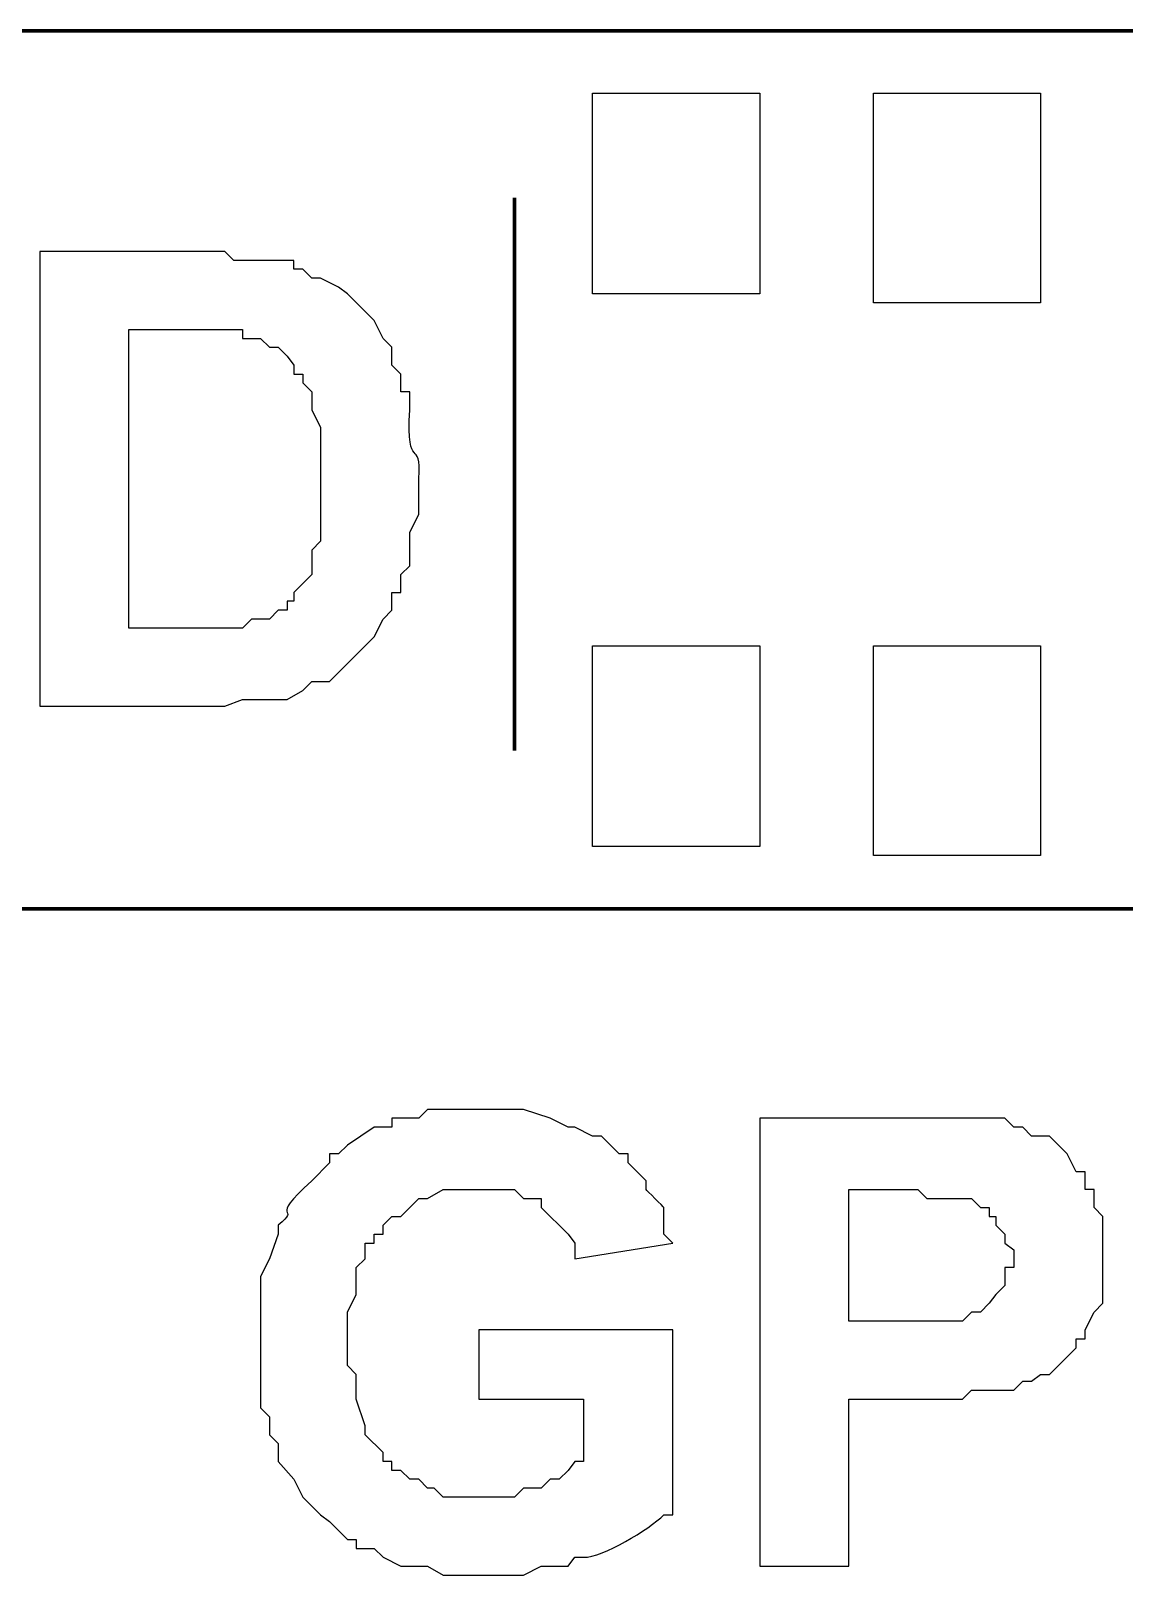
# Model space of a CAD drawing. Header units: millimetres. Extents: x -109 to -14.2, y -107.5 to -24.7.
# Drawn here: x -43.356 to -40.191, y -62.96 to -58.488 of the extents above; entities that cross this region are included whole.
import ezdxf

# ---------------------------------------------------------------- set-up
doc = ezdxf.new("R2010")
doc.units = ezdxf.units.MM
doc.header["$MEASUREMENT"] = 0
doc.layers.add('layer 1', color=7, linetype='Continuous')

msp = doc.modelspace()

# ---------------------------------------------------------------- linework, layer by layer
at = {"layer": 'layer 1', "color": 0, "lineweight": 80}
for points in [[(-46.6086, -58.4881), (-46.6086, -58.4881), (-37.9674, -58.4881), (-37.9674, -58.4881)], [(-46.6086, -61.0308), (-46.6086, -61.0308), (-37.9674, -61.0308), (-37.9674, -61.0308)]]:
    msp.add_open_spline(points, degree=3, dxfattribs=at)
at = {"layer": 'layer 1', "color": 0}
for points, knots in [([(-46.6086, -58.4881), (-46.6086, -58.4881), (-46.6086, -61.0308), (-46.6086, -61.0308), (-46.6086, -61.0308), (-46.6086, -61.0308), (-37.7157, -61.0308), (-37.7157, -61.0308), (-37.7157, -61.0308), (-37.7157, -61.0308), (-37.7157, -58.4881), (-37.7157, -58.4881), (-37.7157, -58.4881), (-37.7157, -58.4881), (-46.6086, -58.4881), (-46.6086, -58.4881)], [0, 0, 0, 0, 0.2, 0.2, 0.2, 0.2, 0.4, 0.4, 0.4, 0.4, 0.6, 0.6, 0.6, 0.6, 1, 1, 1, 1]), ([(-41.7297, -58.6688), (-41.7297, -58.6688), (-41.7297, -59.2496), (-41.7297, -59.2496), (-41.7297, -59.2496), (-41.7297, -59.2496), (-41.2457, -59.2496), (-41.2457, -59.2496), (-41.2457, -59.2496), (-41.2457, -59.2496), (-41.2457, -58.6688), (-41.2457, -58.6688), (-41.2457, -58.6688), (-41.2457, -58.6688), (-41.7297, -58.6688), (-41.7297, -58.6688)], [0, 0, 0, 0, 0.2, 0.2, 0.2, 0.2, 0.4, 0.4, 0.4, 0.4, 0.6, 0.6, 0.6, 0.6, 1, 1, 1, 1]), ([(-40.9167, -58.6688), (-40.9167, -58.6688), (-40.9167, -59.2754), (-40.9167, -59.2754), (-40.9167, -59.2754), (-40.9167, -59.2754), (-40.4327, -59.2754), (-40.4327, -59.2754), (-40.4327, -59.2754), (-40.4327, -59.2754), (-40.4327, -58.6688), (-40.4327, -58.6688), (-40.4327, -58.6688), (-40.4327, -58.6688), (-40.9167, -58.6688), (-40.9167, -58.6688)], [0, 0, 0, 0, 0.2, 0.2, 0.2, 0.2, 0.4, 0.4, 0.4, 0.4, 0.6, 0.6, 0.6, 0.6, 1, 1, 1, 1]), ([(-43.3303, -59.127), (-43.3303, -59.127), (-42.7947, -59.127), (-42.7947, -59.127), (-42.7947, -59.127), (-42.7947, -59.127), (-42.7689, -59.1528), (-42.7689, -59.1528), (-42.7689, -59.1528), (-42.7689, -59.1528), (-42.5946, -59.1528), (-42.5946, -59.1528), (-42.5946, -59.1528), (-42.5946, -59.1528), (-42.5946, -59.1786), (-42.5946, -59.1786), (-42.5946, -59.1786), (-42.5946, -59.1786), (-42.5688, -59.1786), (-42.5688, -59.1786), (-42.5688, -59.1786), (-42.5688, -59.1786), (-42.543, -59.2045), (-42.543, -59.2045), (-42.543, -59.2045), (-42.543, -59.2045), (-42.5172, -59.2045), (-42.5172, -59.2045), (-42.5172, -59.2045), (-42.5172, -59.2045), (-42.4656, -59.2303), (-42.4656, -59.2303), (-42.4656, -59.2303), (-42.4656, -59.2303), (-42.4397, -59.2496), (-42.4397, -59.2496), (-42.4397, -59.2496), (-42.4397, -59.2496), (-42.3623, -59.3271), (-42.3623, -59.3271), (-42.3623, -59.3271), (-42.3623, -59.3271), (-42.3365, -59.3787), (-42.3365, -59.3787), (-42.3365, -59.3787), (-42.3365, -59.3787), (-42.3107, -59.4045), (-42.3107, -59.4045), (-42.3107, -59.4045), (-42.3107, -59.4045), (-42.3107, -59.4561), (-42.3107, -59.4561), (-42.3107, -59.4561), (-42.3107, -59.4561), (-42.2849, -59.482), (-42.2849, -59.482), (-42.2849, -59.482), (-42.2849, -59.482), (-42.2849, -59.5336), (-42.2849, -59.5336), (-42.2849, -59.5336), (-42.2849, -59.5336), (-42.259, -59.5336), (-42.259, -59.5336), (-42.259, -59.5336), (-42.259, -59.5336), (-42.259, -59.5852), (-42.259, -59.5852), (-42.259, -59.5852), (-42.2693, -59.7761), (-42.2246, -59.658), (-42.2332, -59.7853), (-42.2332, -59.7853), (-42.2332, -59.7853), (-42.2332, -59.8885), (-42.2332, -59.8885), (-42.2332, -59.8885), (-42.2332, -59.8885), (-42.259, -59.9402), (-42.259, -59.9402), (-42.259, -59.9402), (-42.259, -59.9402), (-42.259, -60.037), (-42.259, -60.037), (-42.259, -60.037), (-42.259, -60.037), (-42.2849, -60.0628), (-42.2849, -60.0628), (-42.2849, -60.0628), (-42.2849, -60.0628), (-42.2849, -60.1144), (-42.2849, -60.1144), (-42.2849, -60.1144), (-42.2849, -60.1144), (-42.3107, -60.1144), (-42.3107, -60.1144), (-42.3107, -60.1144), (-42.3107, -60.1144), (-42.3107, -60.166), (-42.3107, -60.166), (-42.3107, -60.166), (-42.3107, -60.166), (-42.3365, -60.1918), (-42.3365, -60.1918), (-42.3365, -60.1918), (-42.3365, -60.1918), (-42.3623, -60.2435), (-42.3623, -60.2435), (-42.3623, -60.2435), (-42.3623, -60.2435), (-42.4914, -60.3726), (-42.4914, -60.3726), (-42.4914, -60.3726), (-42.4914, -60.3726), (-42.543, -60.3726), (-42.543, -60.3726), (-42.543, -60.3726), (-42.543, -60.3726), (-42.5688, -60.3983), (-42.5688, -60.3983), (-42.5688, -60.3983), (-42.5688, -60.3983), (-42.614, -60.4242), (-42.614, -60.4242), (-42.614, -60.4242), (-42.614, -60.4242), (-42.743, -60.4242), (-42.743, -60.4242), (-42.743, -60.4242), (-42.743, -60.4242), (-42.7947, -60.4435), (-42.7947, -60.4435), (-42.7947, -60.4435), (-42.7947, -60.4435), (-43.3303, -60.4435), (-43.3303, -60.4435), (-43.3303, -60.4435), (-43.3303, -60.4435), (-43.3303, -59.127), (-43.3303, -59.127)], [0, 0, 0, 0, 0.027778, 0.027778, 0.027778, 0.027778, 0.055556, 0.055556, 0.055556, 0.055556, 0.083333, 0.083333, 0.083333, 0.083333, 0.111111, 0.111111, 0.111111, 0.111111, 0.138889, 0.138889, 0.138889, 0.138889, 0.166667, 0.166667, 0.166667, 0.166667, 0.194444, 0.194444, 0.194444, 0.194444, 0.222222, 0.222222, 0.222222, 0.222222, 0.25, 0.25, 0.25, 0.25, 0.277778, 0.277778, 0.277778, 0.277778, 0.305556, 0.305556, 0.305556, 0.305556, 0.333333, 0.333333, 0.333333, 0.333333, 0.361111, 0.361111, 0.361111, 0.361111, 0.388889, 0.388889, 0.388889, 0.388889, 0.416667, 0.416667, 0.416667, 0.416667, 0.444444, 0.444444, 0.444444, 0.444444, 0.472222, 0.472222, 0.472222, 0.472222, 0.5, 0.5, 0.5, 0.5, 0.527778, 0.527778, 0.527778, 0.527778, 0.555556, 0.555556, 0.555556, 0.555556, 0.583333, 0.583333, 0.583333, 0.583333, 0.611111, 0.611111, 0.611111, 0.611111, 0.638889, 0.638889, 0.638889, 0.638889, 0.666667, 0.666667, 0.666667, 0.666667, 0.694444, 0.694444, 0.694444, 0.694444, 0.722222, 0.722222, 0.722222, 0.722222, 0.75, 0.75, 0.75, 0.75, 0.777778, 0.777778, 0.777778, 0.777778, 0.805556, 0.805556, 0.805556, 0.805556, 0.833333, 0.833333, 0.833333, 0.833333, 0.861111, 0.861111, 0.861111, 0.861111, 0.888889, 0.888889, 0.888889, 0.888889, 0.916667, 0.916667, 0.916667, 0.916667, 0.944444, 0.944444, 0.944444, 0.944444, 1, 1, 1, 1]), ([(-43.0722, -59.3529), (-43.0722, -59.3529), (-43.0722, -60.2177), (-43.0722, -60.2177), (-43.0722, -60.2177), (-43.0722, -60.2177), (-42.743, -60.2177), (-42.743, -60.2177), (-42.743, -60.2177), (-42.743, -60.2177), (-42.7172, -60.1918), (-42.7172, -60.1918), (-42.7172, -60.1918), (-42.7172, -60.1918), (-42.6656, -60.1918), (-42.6656, -60.1918), (-42.6656, -60.1918), (-42.6656, -60.1918), (-42.6398, -60.166), (-42.6398, -60.166), (-42.6398, -60.166), (-42.6398, -60.166), (-42.614, -60.166), (-42.614, -60.166), (-42.614, -60.166), (-42.614, -60.166), (-42.614, -60.1402), (-42.614, -60.1402), (-42.614, -60.1402), (-42.614, -60.1402), (-42.5946, -60.1402), (-42.5946, -60.1402), (-42.5946, -60.1402), (-42.5946, -60.1402), (-42.5946, -60.1144), (-42.5946, -60.1144), (-42.5946, -60.1144), (-42.5946, -60.1144), (-42.543, -60.0628), (-42.543, -60.0628), (-42.543, -60.0628), (-42.543, -60.0628), (-42.543, -59.9918), (-42.543, -59.9918), (-42.543, -59.9918), (-42.543, -59.9918), (-42.5172, -59.966), (-42.5172, -59.966), (-42.5172, -59.966), (-42.5172, -59.966), (-42.5172, -59.6369), (-42.5172, -59.6369), (-42.5172, -59.6369), (-42.5172, -59.6369), (-42.543, -59.5852), (-42.543, -59.5852), (-42.543, -59.5852), (-42.543, -59.5852), (-42.543, -59.5336), (-42.543, -59.5336), (-42.543, -59.5336), (-42.543, -59.5336), (-42.5688, -59.5078), (-42.5688, -59.5078), (-42.5688, -59.5078), (-42.5688, -59.5078), (-42.5688, -59.482), (-42.5688, -59.482), (-42.5688, -59.482), (-42.5688, -59.482), (-42.5946, -59.482), (-42.5946, -59.482), (-42.5946, -59.482), (-42.5946, -59.482), (-42.5946, -59.4561), (-42.5946, -59.4561), (-42.5946, -59.4561), (-42.5946, -59.4561), (-42.614, -59.4303), (-42.614, -59.4303), (-42.614, -59.4303), (-42.614, -59.4303), (-42.6398, -59.4045), (-42.6398, -59.4045), (-42.6398, -59.4045), (-42.6398, -59.4045), (-42.6656, -59.4045), (-42.6656, -59.4045), (-42.6656, -59.4045), (-42.6656, -59.4045), (-42.6914, -59.3787), (-42.6914, -59.3787), (-42.6914, -59.3787), (-42.6914, -59.3787), (-42.743, -59.3787), (-42.743, -59.3787), (-42.743, -59.3787), (-42.743, -59.3787), (-42.743, -59.3529), (-42.743, -59.3529), (-42.743, -59.3529), (-42.743, -59.3529), (-42.7689, -59.3529), (-42.7689, -59.3529), (-42.7689, -59.3529), (-42.8205, -59.3529), (-42.8721, -59.3529), (-42.9237, -59.3529), (-42.9237, -59.3529), (-42.9237, -59.3529), (-42.9496, -59.3529), (-42.9496, -59.3529), (-42.9496, -59.3529), (-42.9496, -59.3529), (-43.0722, -59.3529), (-43.0722, -59.3529)], [0, 0, 0, 0, 0.033333, 0.033333, 0.033333, 0.033333, 0.066667, 0.066667, 0.066667, 0.066667, 0.1, 0.1, 0.1, 0.1, 0.133333, 0.133333, 0.133333, 0.133333, 0.166667, 0.166667, 0.166667, 0.166667, 0.2, 0.2, 0.2, 0.2, 0.233333, 0.233333, 0.233333, 0.233333, 0.266667, 0.266667, 0.266667, 0.266667, 0.3, 0.3, 0.3, 0.3, 0.333333, 0.333333, 0.333333, 0.333333, 0.366667, 0.366667, 0.366667, 0.366667, 0.4, 0.4, 0.4, 0.4, 0.433333, 0.433333, 0.433333, 0.433333, 0.466667, 0.466667, 0.466667, 0.466667, 0.5, 0.5, 0.5, 0.5, 0.533333, 0.533333, 0.533333, 0.533333, 0.566667, 0.566667, 0.566667, 0.566667, 0.6, 0.6, 0.6, 0.6, 0.633333, 0.633333, 0.633333, 0.633333, 0.666667, 0.666667, 0.666667, 0.666667, 0.7, 0.7, 0.7, 0.7, 0.733333, 0.733333, 0.733333, 0.733333, 0.766667, 0.766667, 0.766667, 0.766667, 0.8, 0.8, 0.8, 0.8, 0.833333, 0.833333, 0.833333, 0.833333, 0.866667, 0.866667, 0.866667, 0.866667, 0.9, 0.9, 0.9, 0.9, 0.933333, 0.933333, 0.933333, 0.933333, 1, 1, 1, 1]), ([(-41.7297, -60.2693), (-41.7297, -60.2693), (-41.7297, -60.8501), (-41.7297, -60.8501), (-41.7297, -60.8501), (-41.7297, -60.8501), (-41.2457, -60.8501), (-41.2457, -60.8501), (-41.2457, -60.8501), (-41.2457, -60.8501), (-41.2457, -60.2693), (-41.2457, -60.2693), (-41.2457, -60.2693), (-41.2457, -60.2693), (-41.7297, -60.2693), (-41.7297, -60.2693)], [0, 0, 0, 0, 0.2, 0.2, 0.2, 0.2, 0.4, 0.4, 0.4, 0.4, 0.6, 0.6, 0.6, 0.6, 1, 1, 1, 1]), ([(-40.9167, -60.2693), (-40.9167, -60.2693), (-40.9167, -60.8759), (-40.9167, -60.8759), (-40.9167, -60.8759), (-40.9167, -60.8759), (-40.4327, -60.8759), (-40.4327, -60.8759), (-40.4327, -60.8759), (-40.4327, -60.8759), (-40.4327, -60.2693), (-40.4327, -60.2693), (-40.4327, -60.2693), (-40.4327, -60.2693), (-40.9167, -60.2693), (-40.9167, -60.2693)], [0, 0, 0, 0, 0.2, 0.2, 0.2, 0.2, 0.4, 0.4, 0.4, 0.4, 0.6, 0.6, 0.6, 0.6, 1, 1, 1, 1]), ([(-42.0589, -62.4506), (-42.0589, -62.4506), (-42.0589, -62.2505), (-42.0589, -62.2505), (-42.0589, -62.2505), (-42.0589, -62.2505), (-41.4974, -62.2505), (-41.4974, -62.2505), (-41.4974, -62.2505), (-41.4974, -62.2505), (-41.4974, -62.7861), (-41.4974, -62.7861), (-41.4974, -62.7861), (-41.4974, -62.7861), (-41.5232, -62.7861), (-41.5232, -62.7861), (-41.5232, -62.7861), (-41.5663, -62.8286), (-41.7, -62.9091), (-41.7556, -62.9088), (-41.7556, -62.9088), (-41.7556, -62.9088), (-41.7814, -62.9088), (-41.7814, -62.9088), (-41.7814, -62.9088), (-41.7814, -62.9088), (-41.8008, -62.9346), (-41.8008, -62.9346), (-41.8008, -62.9346), (-41.8008, -62.9346), (-41.8782, -62.9346), (-41.8782, -62.9346), (-41.8782, -62.9346), (-41.8782, -62.9346), (-41.9298, -62.9604), (-41.9298, -62.9604), (-41.9298, -62.9604), (-41.9298, -62.9604), (-42.1621, -62.9604), (-42.1621, -62.9604), (-42.1621, -62.9604), (-42.1621, -62.9604), (-42.2073, -62.9346), (-42.2073, -62.9346), (-42.2073, -62.9346), (-42.2073, -62.9346), (-42.2848, -62.9346), (-42.2848, -62.9346), (-42.2848, -62.9346), (-42.2848, -62.9346), (-42.3364, -62.9088), (-42.3364, -62.9088), (-42.3364, -62.9088), (-42.3364, -62.9088), (-42.3622, -62.8829), (-42.3622, -62.8829), (-42.3622, -62.8829), (-42.3622, -62.8829), (-42.4138, -62.8829), (-42.4138, -62.8829), (-42.4138, -62.8829), (-42.4138, -62.8829), (-42.4138, -62.8571), (-42.4138, -62.8571), (-42.4138, -62.8571), (-42.4138, -62.8571), (-42.4396, -62.8571), (-42.4396, -62.8571), (-42.4396, -62.8571), (-42.4396, -62.8571), (-42.4913, -62.8055), (-42.4913, -62.8055), (-42.4913, -62.8055), (-42.4913, -62.8055), (-42.5171, -62.7861), (-42.5171, -62.7861), (-42.5171, -62.7861), (-42.5171, -62.7861), (-42.5687, -62.7345), (-42.5687, -62.7345), (-42.5687, -62.7345), (-42.5687, -62.7345), (-42.5945, -62.6829), (-42.5945, -62.6829), (-42.5945, -62.6829), (-42.5945, -62.6829), (-42.6397, -62.6313), (-42.6397, -62.6313), (-42.6397, -62.6313), (-42.6397, -62.6313), (-42.6397, -62.5796), (-42.6397, -62.5796), (-42.6397, -62.5796), (-42.6397, -62.5796), (-42.6655, -62.5538), (-42.6655, -62.5538), (-42.6655, -62.5538), (-42.6655, -62.5538), (-42.6655, -62.5022), (-42.6655, -62.5022), (-42.6655, -62.5022), (-42.6655, -62.5022), (-42.6913, -62.4764), (-42.6913, -62.4764), (-42.6913, -62.4764), (-42.6913, -62.4764), (-42.6913, -62.0956), (-42.6913, -62.0956), (-42.6913, -62.0956), (-42.6913, -62.0956), (-42.6655, -62.044), (-42.6655, -62.044), (-42.6655, -62.044), (-42.6655, -62.044), (-42.6397, -61.973), (-42.6397, -61.973), (-42.6397, -61.973), (-42.6397, -61.973), (-42.6397, -61.9472), (-42.6397, -61.9472), (-42.6397, -61.9472), (-42.5677, -61.887), (-42.678, -61.9422), (-42.5429, -61.8181), (-42.5429, -61.8181), (-42.5429, -61.8181), (-42.4913, -61.7665), (-42.4913, -61.7665), (-42.4913, -61.7665), (-42.4913, -61.7665), (-42.4913, -61.7407), (-42.4913, -61.7407), (-42.4913, -61.7407), (-42.4913, -61.7407), (-42.4654, -61.7407), (-42.4654, -61.7407), (-42.4654, -61.7407), (-42.4654, -61.7407), (-42.4396, -61.7149), (-42.4396, -61.7149), (-42.4396, -61.7149), (-42.4396, -61.7149), (-42.3622, -61.6632), (-42.3622, -61.6632), (-42.3622, -61.6632), (-42.3622, -61.6632), (-42.3106, -61.6632), (-42.3106, -61.6632), (-42.3106, -61.6632), (-42.3106, -61.6632), (-42.3106, -61.6374), (-42.3106, -61.6374), (-42.3106, -61.6374), (-42.3106, -61.6374), (-42.2331, -61.6374), (-42.2331, -61.6374), (-42.2331, -61.6374), (-42.2331, -61.6374), (-42.2073, -61.6116), (-42.2073, -61.6116), (-42.2073, -61.6116), (-42.2073, -61.6116), (-41.9298, -61.6116), (-41.9298, -61.6116), (-41.9298, -61.6116), (-41.9298, -61.6116), (-41.8524, -61.6374), (-41.8524, -61.6374), (-41.8524, -61.6374), (-41.8524, -61.6374), (-41.8008, -61.6632), (-41.8008, -61.6632), (-41.8008, -61.6632), (-41.8008, -61.6632), (-41.7814, -61.6632), (-41.7814, -61.6632), (-41.7814, -61.6632), (-41.7814, -61.6632), (-41.7297, -61.6891), (-41.7297, -61.6891), (-41.7297, -61.6891), (-41.7297, -61.6891), (-41.7039, -61.6891), (-41.7039, -61.6891), (-41.7039, -61.6891), (-41.7039, -61.6891), (-41.6523, -61.7407), (-41.6523, -61.7407), (-41.6523, -61.7407), (-41.6523, -61.7407), (-41.6265, -61.7407), (-41.6265, -61.7407), (-41.6265, -61.7407), (-41.6265, -61.7407), (-41.6265, -61.7665), (-41.6265, -61.7665), (-41.6265, -61.7665), (-41.6265, -61.7665), (-41.5749, -61.8181), (-41.5749, -61.8181), (-41.5749, -61.8181), (-41.5749, -61.8181), (-41.5749, -61.8439), (-41.5749, -61.8439), (-41.5749, -61.8439), (-41.5749, -61.8439), (-41.5232, -61.8956), (-41.5232, -61.8956), (-41.5232, -61.8956), (-41.5232, -61.8956), (-41.5232, -61.973), (-41.5232, -61.973), (-41.5232, -61.973), (-41.5232, -61.973), (-41.4974, -61.9988), (-41.4974, -61.9988), (-41.4974, -61.9988), (-41.4974, -61.9988), (-41.7814, -62.044), (-41.7814, -62.044), (-41.7814, -62.044), (-41.7814, -62.044), (-41.7814, -61.9988), (-41.7814, -61.9988), (-41.7814, -61.9988), (-41.7814, -61.9988), (-41.8008, -61.973), (-41.8008, -61.973), (-41.8008, -61.973), (-41.8008, -61.973), (-41.8782, -61.8956), (-41.8782, -61.8956), (-41.8782, -61.8956), (-41.8782, -61.8956), (-41.8782, -61.8697), (-41.8782, -61.8697), (-41.8782, -61.8697), (-41.8782, -61.8697), (-41.9298, -61.8697), (-41.9298, -61.8697), (-41.9298, -61.8697), (-41.9298, -61.8697), (-41.9556, -61.8439), (-41.9556, -61.8439), (-41.9556, -61.8439), (-41.9556, -61.8439), (-42.1621, -61.8439), (-42.1621, -61.8439), (-42.1621, -61.8439), (-42.1621, -61.8439), (-42.2073, -61.8697), (-42.2073, -61.8697), (-42.2073, -61.8697), (-42.2073, -61.8697), (-42.2331, -61.8697), (-42.2331, -61.8697), (-42.2331, -61.8697), (-42.2331, -61.8697), (-42.2848, -61.9214), (-42.2848, -61.9214), (-42.2848, -61.9214), (-42.2848, -61.9214), (-42.3106, -61.9214), (-42.3106, -61.9214), (-42.3106, -61.9214), (-42.3106, -61.9214), (-42.3364, -61.9472), (-42.3364, -61.9472), (-42.3364, -61.9472), (-42.3364, -61.9472), (-42.3364, -61.973), (-42.3364, -61.973), (-42.3364, -61.973), (-42.3364, -61.973), (-42.3622, -61.973), (-42.3622, -61.973), (-42.3622, -61.973), (-42.3622, -61.973), (-42.3622, -61.9988), (-42.3622, -61.9988), (-42.3622, -61.9988), (-42.3622, -61.9988), (-42.388, -61.9988), (-42.388, -61.9988), (-42.388, -61.9988), (-42.388, -61.9988), (-42.388, -62.044), (-42.388, -62.044), (-42.388, -62.044), (-42.388, -62.044), (-42.4138, -62.0698), (-42.4138, -62.0698), (-42.4138, -62.0698), (-42.4138, -62.0698), (-42.4138, -62.1473), (-42.4138, -62.1473), (-42.4138, -62.1473), (-42.4138, -62.1473), (-42.4396, -62.1989), (-42.4396, -62.1989), (-42.4396, -62.1989), (-42.4396, -62.1989), (-42.4396, -62.3538), (-42.4396, -62.3538), (-42.4396, -62.3538), (-42.4396, -62.3538), (-42.4138, -62.3796), (-42.4138, -62.3796), (-42.4138, -62.3796), (-42.4138, -62.3796), (-42.4138, -62.4506), (-42.4138, -62.4506), (-42.4138, -62.4506), (-42.4138, -62.4506), (-42.388, -62.528), (-42.388, -62.528), (-42.388, -62.528), (-42.388, -62.528), (-42.388, -62.5538), (-42.388, -62.5538), (-42.388, -62.5538), (-42.388, -62.5538), (-42.3364, -62.6054), (-42.3364, -62.6054), (-42.3364, -62.6054), (-42.3364, -62.6054), (-42.3364, -62.6313), (-42.3364, -62.6313), (-42.3364, -62.6313), (-42.3364, -62.6313), (-42.3106, -62.6313), (-42.3106, -62.6313), (-42.3106, -62.6313), (-42.3106, -62.6313), (-42.3106, -62.6571), (-42.3106, -62.6571), (-42.3106, -62.6571), (-42.3106, -62.6571), (-42.2848, -62.6571), (-42.2848, -62.6571), (-42.2848, -62.6571), (-42.2848, -62.6571), (-42.2589, -62.6829), (-42.2589, -62.6829), (-42.2589, -62.6829), (-42.2589, -62.6829), (-42.2331, -62.6829), (-42.2331, -62.6829), (-42.2331, -62.6829), (-42.2331, -62.6829), (-42.2073, -62.7087), (-42.2073, -62.7087), (-42.2073, -62.7087), (-42.2073, -62.7087), (-42.188, -62.7087), (-42.188, -62.7087), (-42.188, -62.7087), (-42.188, -62.7087), (-42.1621, -62.7345), (-42.1621, -62.7345), (-42.1621, -62.7345), (-42.1621, -62.7345), (-41.9556, -62.7345), (-41.9556, -62.7345), (-41.9556, -62.7345), (-41.9556, -62.7345), (-41.9298, -62.7087), (-41.9298, -62.7087), (-41.9298, -62.7087), (-41.9298, -62.7087), (-41.8782, -62.7087), (-41.8782, -62.7087), (-41.8782, -62.7087), (-41.8782, -62.7087), (-41.8524, -62.6829), (-41.8524, -62.6829), (-41.8524, -62.6829), (-41.8524, -62.6829), (-41.8265, -62.6829), (-41.8265, -62.6829), (-41.8265, -62.6829), (-41.8265, -62.6829), (-41.8008, -62.6571), (-41.8008, -62.6571), (-41.8008, -62.6571), (-41.8008, -62.6571), (-41.7814, -62.6313), (-41.7814, -62.6313), (-41.7814, -62.6313), (-41.7814, -62.6313), (-41.7556, -62.6313), (-41.7556, -62.6313), (-41.7556, -62.6313), (-41.7556, -62.6313), (-41.7556, -62.4506), (-41.7556, -62.4506), (-41.7556, -62.4506), (-41.7556, -62.4506), (-42.0589, -62.4506), (-42.0589, -62.4506)], [0, 0, 0, 0, 0.009901, 0.009901, 0.009901, 0.009901, 0.019802, 0.019802, 0.019802, 0.019802, 0.029703, 0.029703, 0.029703, 0.029703, 0.039604, 0.039604, 0.039604, 0.039604, 0.049505, 0.049505, 0.049505, 0.049505, 0.059406, 0.059406, 0.059406, 0.059406, 0.069307, 0.069307, 0.069307, 0.069307, 0.079208, 0.079208, 0.079208, 0.079208, 0.089109, 0.089109, 0.089109, 0.089109, 0.09901, 0.09901, 0.09901, 0.09901, 0.108911, 0.108911, 0.108911, 0.108911, 0.118812, 0.118812, 0.118812, 0.118812, 0.128713, 0.128713, 0.128713, 0.128713, 0.138614, 0.138614, 0.138614, 0.138614, 0.148515, 0.148515, 0.148515, 0.148515, 0.158416, 0.158416, 0.158416, 0.158416, 0.168317, 0.168317, 0.168317, 0.168317, 0.178218, 0.178218, 0.178218, 0.178218, 0.188119, 0.188119, 0.188119, 0.188119, 0.19802, 0.19802, 0.19802, 0.19802, 0.207921, 0.207921, 0.207921, 0.207921, 0.217822, 0.217822, 0.217822, 0.217822, 0.227723, 0.227723, 0.227723, 0.227723, 0.237624, 0.237624, 0.237624, 0.237624, 0.247525, 0.247525, 0.247525, 0.247525, 0.257426, 0.257426, 0.257426, 0.257426, 0.267327, 0.267327, 0.267327, 0.267327, 0.277228, 0.277228, 0.277228, 0.277228, 0.287129, 0.287129, 0.287129, 0.287129, 0.29703, 0.29703, 0.29703, 0.29703, 0.306931, 0.306931, 0.306931, 0.306931, 0.316832, 0.316832, 0.316832, 0.316832, 0.326733, 0.326733, 0.326733, 0.326733, 0.336634, 0.336634, 0.336634, 0.336634, 0.346535, 0.346535, 0.346535, 0.346535, 0.356436, 0.356436, 0.356436, 0.356436, 0.366337, 0.366337, 0.366337, 0.366337, 0.376238, 0.376238, 0.376238, 0.376238, 0.386139, 0.386139, 0.386139, 0.386139, 0.39604, 0.39604, 0.39604, 0.39604, 0.405941, 0.405941, 0.405941, 0.405941, 0.415842, 0.415842, 0.415842, 0.415842, 0.425743, 0.425743, 0.425743, 0.425743, 0.435644, 0.435644, 0.435644, 0.435644, 0.445545, 0.445545, 0.445545, 0.445545, 0.455446, 0.455446, 0.455446, 0.455446, 0.465347, 0.465347, 0.465347, 0.465347, 0.475248, 0.475248, 0.475248, 0.475248, 0.485149, 0.485149, 0.485149, 0.485149, 0.49505, 0.49505, 0.49505, 0.49505, 0.50495, 0.50495, 0.50495, 0.504951, 0.514851, 0.514851, 0.514851, 0.514851, 0.524752, 0.524752, 0.524752, 0.524752, 0.534653, 0.534653, 0.534653, 0.534653, 0.544554, 0.544554, 0.544554, 0.544554, 0.554455, 0.554455, 0.554455, 0.554455, 0.564356, 0.564356, 0.564356, 0.564356, 0.574257, 0.574257, 0.574257, 0.574257, 0.584158, 0.584158, 0.584158, 0.584158, 0.594059, 0.594059, 0.594059, 0.594059, 0.60396, 0.60396, 0.60396, 0.60396, 0.613861, 0.613861, 0.613861, 0.613861, 0.623762, 0.623762, 0.623762, 0.623762, 0.633663, 0.633663, 0.633663, 0.633663, 0.643564, 0.643564, 0.643564, 0.643564, 0.653465, 0.653465, 0.653465, 0.653465, 0.663366, 0.663366, 0.663366, 0.663366, 0.673267, 0.673267, 0.673267, 0.673267, 0.683168, 0.683168, 0.683168, 0.683168, 0.693069, 0.693069, 0.693069, 0.693069, 0.70297, 0.70297, 0.70297, 0.70297, 0.712871, 0.712871, 0.712871, 0.712871, 0.722772, 0.722772, 0.722772, 0.722772, 0.732673, 0.732673, 0.732673, 0.732673, 0.742574, 0.742574, 0.742574, 0.742574, 0.752475, 0.752475, 0.752475, 0.752475, 0.762376, 0.762376, 0.762376, 0.762376, 0.772277, 0.772277, 0.772277, 0.772277, 0.782178, 0.782178, 0.782178, 0.782178, 0.792079, 0.792079, 0.792079, 0.792079, 0.80198, 0.80198, 0.80198, 0.80198, 0.811881, 0.811881, 0.811881, 0.811881, 0.821782, 0.821782, 0.821782, 0.821782, 0.831683, 0.831683, 0.831683, 0.831683, 0.841584, 0.841584, 0.841584, 0.841584, 0.851485, 0.851485, 0.851485, 0.851485, 0.861386, 0.861386, 0.861386, 0.861386, 0.871287, 0.871287, 0.871287, 0.871287, 0.881188, 0.881188, 0.881188, 0.881188, 0.891089, 0.891089, 0.891089, 0.891089, 0.90099, 0.90099, 0.90099, 0.90099, 0.910891, 0.910891, 0.910891, 0.910891, 0.920792, 0.920792, 0.920792, 0.920792, 0.930693, 0.930693, 0.930693, 0.930693, 0.940594, 0.940594, 0.940594, 0.940594, 0.950495, 0.950495, 0.950495, 0.950495, 0.960396, 0.960396, 0.960396, 0.960396, 0.970297, 0.970297, 0.970297, 0.970297, 0.980198, 0.980198, 0.980198, 0.980198, 1, 1, 1, 1]), ([(-41.2457, -62.9346), (-41.2457, -62.9346), (-41.2457, -61.6374), (-41.2457, -61.6374), (-41.2457, -61.6374), (-41.2457, -61.6374), (-40.7875, -61.6374), (-40.7875, -61.6374), (-40.7875, -61.6374), (-40.7359, -61.6374), (-40.6843, -61.6374), (-40.6327, -61.6374), (-40.6327, -61.6374), (-40.6327, -61.6374), (-40.5359, -61.6374), (-40.5359, -61.6374), (-40.5359, -61.6374), (-40.5359, -61.6374), (-40.51, -61.6632), (-40.51, -61.6632), (-40.51, -61.6632), (-40.51, -61.6632), (-40.4842, -61.6632), (-40.4842, -61.6632), (-40.4842, -61.6632), (-40.4842, -61.6632), (-40.4584, -61.6891), (-40.4584, -61.6891), (-40.4584, -61.6891), (-40.4584, -61.6891), (-40.4068, -61.6891), (-40.4068, -61.6891), (-40.4068, -61.6891), (-40.4068, -61.6891), (-40.3552, -61.7407), (-40.3552, -61.7407), (-40.3552, -61.7407), (-40.3552, -61.7407), (-40.3294, -61.7923), (-40.3294, -61.7923), (-40.3294, -61.7923), (-40.3294, -61.7923), (-40.3035, -61.7923), (-40.3035, -61.7923), (-40.3035, -61.7923), (-40.3035, -61.7923), (-40.3035, -61.8439), (-40.3035, -61.8439), (-40.3035, -61.8439), (-40.3035, -61.8439), (-40.2777, -61.8439), (-40.2777, -61.8439), (-40.2777, -61.8439), (-40.2777, -61.8439), (-40.2777, -61.8956), (-40.2777, -61.8956), (-40.2777, -61.8956), (-40.2777, -61.8956), (-40.2519, -61.9214), (-40.2519, -61.9214), (-40.2519, -61.9214), (-40.2519, -61.9214), (-40.2519, -62.1731), (-40.2519, -62.1731), (-40.2519, -62.1731), (-40.2519, -62.1731), (-40.2777, -62.1989), (-40.2777, -62.1989), (-40.2777, -62.1989), (-40.2777, -62.1989), (-40.3035, -62.2505), (-40.3035, -62.2505), (-40.3035, -62.2505), (-40.3035, -62.2505), (-40.3035, -62.2763), (-40.3035, -62.2763), (-40.3035, -62.2763), (-40.3035, -62.2763), (-40.3294, -62.2763), (-40.3294, -62.2763), (-40.3294, -62.2763), (-40.3294, -62.2763), (-40.3294, -62.3021), (-40.3294, -62.3021), (-40.3294, -62.3021), (-40.3294, -62.3021), (-40.4068, -62.3796), (-40.4068, -62.3796), (-40.4068, -62.3796), (-40.4068, -62.3796), (-40.4326, -62.3796), (-40.4326, -62.3796), (-40.4326, -62.3796), (-40.4326, -62.3796), (-40.4584, -62.3989), (-40.4584, -62.3989), (-40.4584, -62.3989), (-40.4584, -62.3989), (-40.4842, -62.3989), (-40.4842, -62.3989), (-40.4842, -62.3989), (-40.4842, -62.3989), (-40.51, -62.4248), (-40.51, -62.4248), (-40.51, -62.4248), (-40.51, -62.4248), (-40.6327, -62.4248), (-40.6327, -62.4248), (-40.6327, -62.4248), (-40.6327, -62.4248), (-40.6585, -62.4506), (-40.6585, -62.4506), (-40.6585, -62.4506), (-40.6585, -62.4506), (-40.9876, -62.4506), (-40.9876, -62.4506), (-40.9876, -62.4506), (-40.9876, -62.4506), (-40.9876, -62.9346), (-40.9876, -62.9346), (-40.9876, -62.9346), (-40.9876, -62.9346), (-41.2457, -62.9346), (-41.2457, -62.9346)], [0, 0, 0, 0, 0.03125, 0.03125, 0.03125, 0.03125, 0.0625, 0.0625, 0.0625, 0.0625, 0.09375, 0.09375, 0.09375, 0.09375, 0.125, 0.125, 0.125, 0.125, 0.15625, 0.15625, 0.15625, 0.15625, 0.1875, 0.1875, 0.1875, 0.1875, 0.21875, 0.21875, 0.21875, 0.21875, 0.25, 0.25, 0.25, 0.25, 0.28125, 0.28125, 0.28125, 0.28125, 0.3125, 0.3125, 0.3125, 0.3125, 0.34375, 0.34375, 0.34375, 0.34375, 0.375, 0.375, 0.375, 0.375, 0.40625, 0.40625, 0.40625, 0.40625, 0.4375, 0.4375, 0.4375, 0.4375, 0.46875, 0.46875, 0.46875, 0.46875, 0.5, 0.5, 0.5, 0.5, 0.53125, 0.53125, 0.53125, 0.53125, 0.5625, 0.5625, 0.5625, 0.5625, 0.59375, 0.59375, 0.59375, 0.59375, 0.625, 0.625, 0.625, 0.625, 0.65625, 0.65625, 0.65625, 0.65625, 0.6875, 0.6875, 0.6875, 0.6875, 0.71875, 0.71875, 0.71875, 0.71875, 0.75, 0.75, 0.75, 0.75, 0.78125, 0.78125, 0.78125, 0.78125, 0.8125, 0.8125, 0.8125, 0.8125, 0.84375, 0.84375, 0.84375, 0.84375, 0.875, 0.875, 0.875, 0.875, 0.90625, 0.90625, 0.90625, 0.90625, 0.9375, 0.9375, 0.9375, 0.9375, 1, 1, 1, 1]), ([(-40.9876, -61.8439), (-40.9876, -61.8439), (-40.9876, -62.2247), (-40.9876, -62.2247), (-40.9876, -62.2247), (-40.9876, -62.2247), (-40.6585, -62.2247), (-40.6585, -62.2247), (-40.6585, -62.2247), (-40.6585, -62.2247), (-40.6327, -62.1989), (-40.6327, -62.1989), (-40.6327, -62.1989), (-40.6327, -62.1989), (-40.6068, -62.1989), (-40.6068, -62.1989), (-40.6068, -62.1989), (-40.6068, -62.1989), (-40.581, -62.1731), (-40.581, -62.1731), (-40.581, -62.1731), (-40.581, -62.1731), (-40.5617, -62.1473), (-40.5617, -62.1473), (-40.5617, -62.1473), (-40.5617, -62.1473), (-40.5359, -62.1214), (-40.5359, -62.1214), (-40.5359, -62.1214), (-40.5359, -62.1214), (-40.5359, -62.0698), (-40.5359, -62.0698), (-40.5359, -62.0698), (-40.5359, -62.0698), (-40.51, -62.0698), (-40.51, -62.0698), (-40.51, -62.0698), (-40.51, -62.0698), (-40.51, -62.0182), (-40.51, -62.0182), (-40.51, -62.0182), (-40.51, -62.0182), (-40.5359, -61.9988), (-40.5359, -61.9988), (-40.5359, -61.9988), (-40.5359, -61.9988), (-40.5359, -61.973), (-40.5359, -61.973), (-40.5359, -61.973), (-40.5359, -61.973), (-40.5617, -61.9472), (-40.5617, -61.9472), (-40.5617, -61.9472), (-40.5617, -61.9472), (-40.5617, -61.9214), (-40.5617, -61.9214), (-40.5617, -61.9214), (-40.5617, -61.9214), (-40.581, -61.9214), (-40.581, -61.9214), (-40.581, -61.9214), (-40.581, -61.9214), (-40.581, -61.8956), (-40.581, -61.8956), (-40.581, -61.8956), (-40.581, -61.8956), (-40.6068, -61.8956), (-40.6068, -61.8956), (-40.6068, -61.8956), (-40.6068, -61.8956), (-40.6327, -61.8697), (-40.6327, -61.8697), (-40.6327, -61.8697), (-40.6327, -61.8697), (-40.7617, -61.8697), (-40.7617, -61.8697), (-40.7617, -61.8697), (-40.7617, -61.8697), (-40.7875, -61.8439), (-40.7875, -61.8439), (-40.7875, -61.8439), (-40.7875, -61.8439), (-40.865, -61.8439), (-40.865, -61.8439), (-40.865, -61.8439), (-40.865, -61.8439), (-40.9876, -61.8439), (-40.9876, -61.8439)], [0, 0, 0, 0, 0.043478, 0.043478, 0.043478, 0.043478, 0.086957, 0.086957, 0.086957, 0.086957, 0.130435, 0.130435, 0.130435, 0.130435, 0.173913, 0.173913, 0.173913, 0.173913, 0.217391, 0.217391, 0.217391, 0.217391, 0.26087, 0.26087, 0.26087, 0.26087, 0.304348, 0.304348, 0.304348, 0.304348, 0.347826, 0.347826, 0.347826, 0.347826, 0.391304, 0.391304, 0.391304, 0.391304, 0.434783, 0.434783, 0.434783, 0.434783, 0.478261, 0.478261, 0.478261, 0.478261, 0.521739, 0.521739, 0.521739, 0.521739, 0.565217, 0.565217, 0.565217, 0.565217, 0.608696, 0.608696, 0.608696, 0.608696, 0.652174, 0.652174, 0.652174, 0.652174, 0.695652, 0.695652, 0.695652, 0.695652, 0.73913, 0.73913, 0.73913, 0.73913, 0.782609, 0.782609, 0.782609, 0.782609, 0.826087, 0.826087, 0.826087, 0.826087, 0.869565, 0.869565, 0.869565, 0.869565, 0.913043, 0.913043, 0.913043, 0.913043, 1, 1, 1, 1])]:
    msp.add_open_spline(points, degree=3, knots=knots, dxfattribs=at)
at = {"layer": 'layer 1', "color": 0, "lineweight": 70}
msp.add_open_spline([(-41.9556, -60.5726), (-41.9556, -60.5726), (-41.9556, -58.9721), (-41.9556, -58.9721)], degree=3, dxfattribs=at)

doc.saveas('drawing.dxf')
